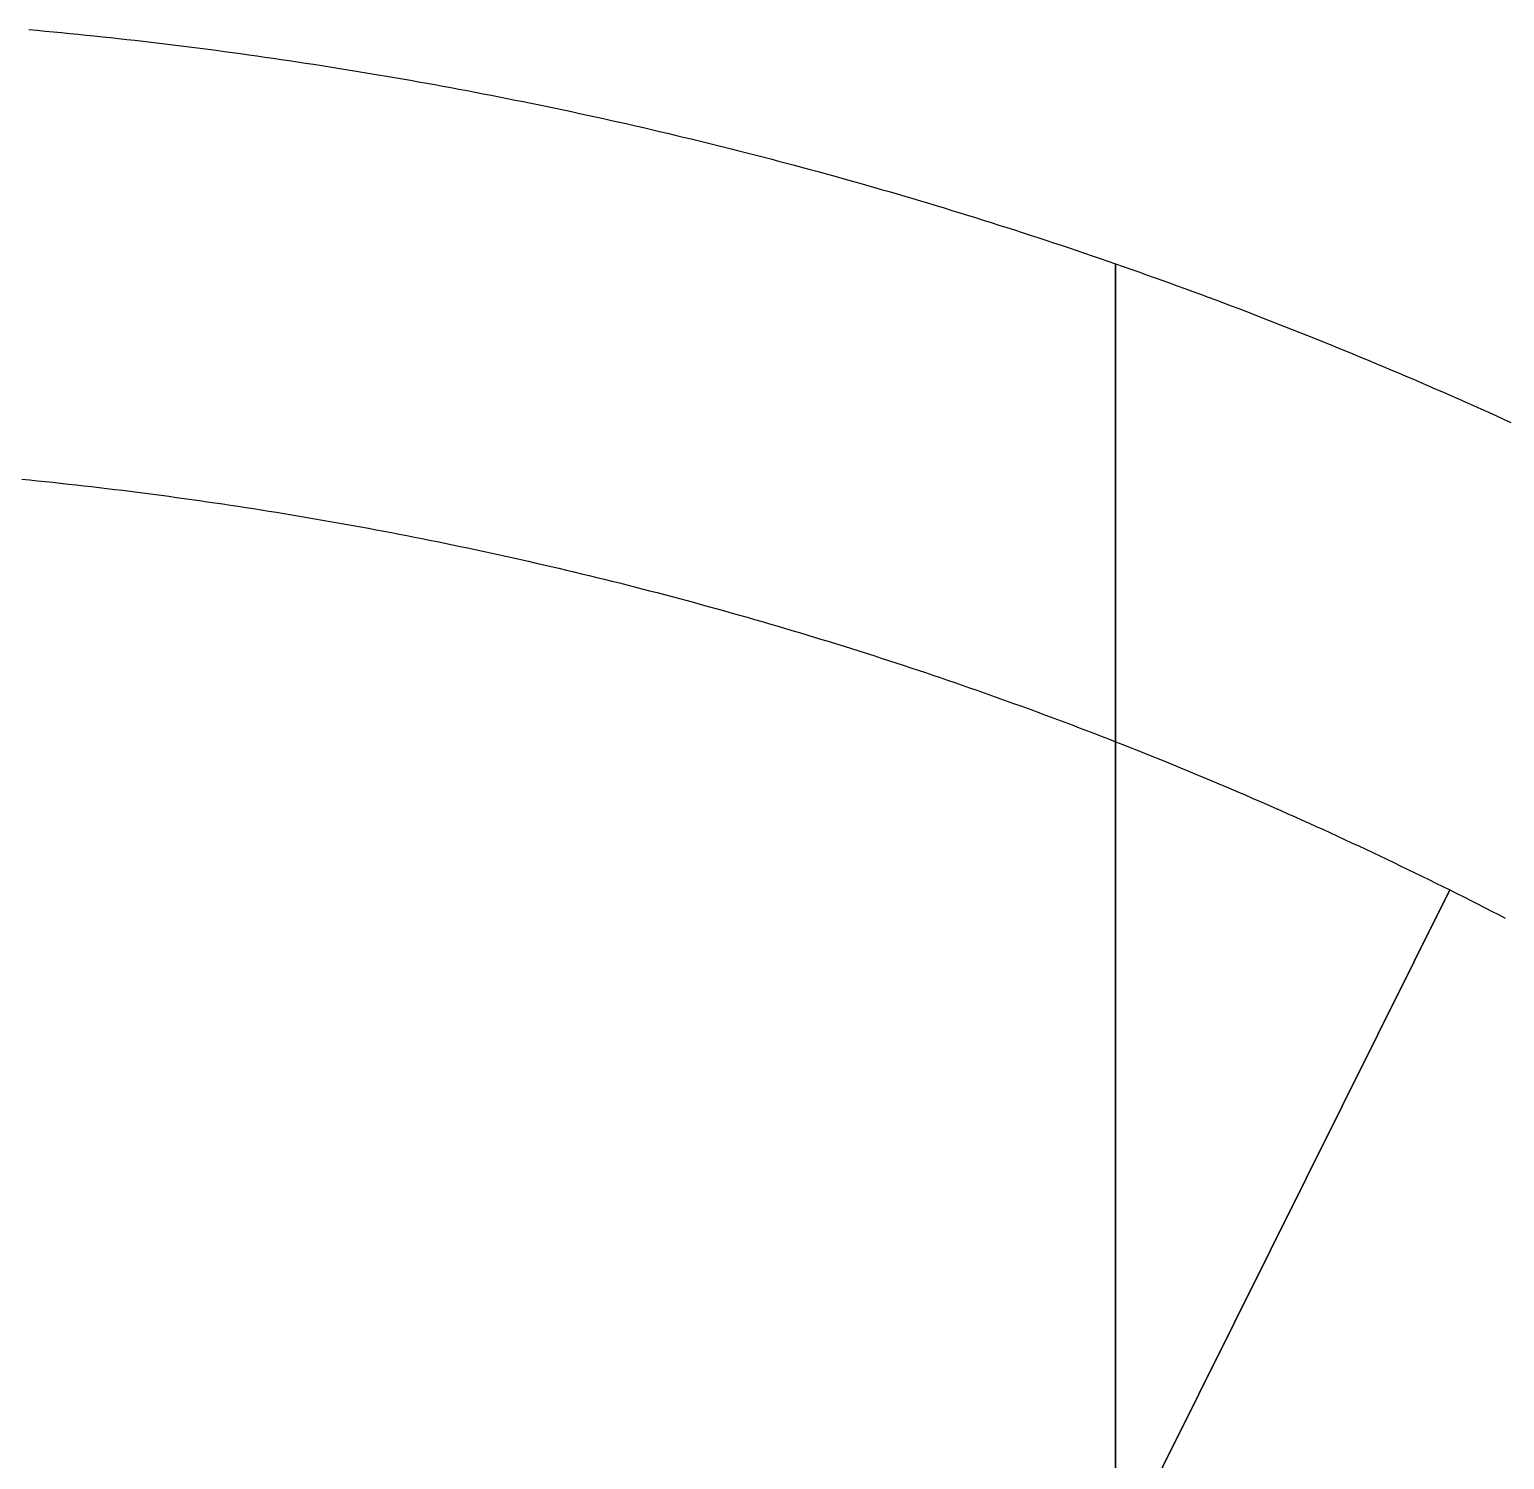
# Model space of a CAD drawing. Extents: x -25400 to 25400, y -24113 to 25400.
# Drawn here: x 2285 to 10513, y 17323 to 25297 of the extents above; entities that cross this region are included whole.
import ezdxf

# ---------------------------------------------------------------- set-up
doc = ezdxf.new("R2010")
doc.units = 0
doc.layers.add('L0D0', color=1, linetype='CONTINUOUS')

msp = doc.modelspace()

# ---------------------------------------------------------------- linework, layer by layer
at = {"layer": 'L0D0'}
for points in [[(2282.041, 25297.278), (2327.554, 25293.131), (2373.061, 25288.902), (2418.559, 25284.592), (2464.05, 25280.199), (2509.533, 25275.724), (2555.008, 25271.168), (2600.474, 25266.53), (2645.932, 25261.81), (2691.382, 25257.008), (2736.823, 25252.125), (2782.255, 25247.159), (2827.677, 25242.112), (2873.091, 25236.984), (2918.496, 25231.773), (2963.891, 25226.481), (3009.276, 25221.107), (3054.652, 25215.652), (3100.017, 25210.115), (3145.373, 25204.496), (3190.719, 25198.796), (3236.054, 25193.014), (3281.379, 25187.151), (3326.693, 25181.206), (3371.996, 25175.179), (3417.289, 25169.071), (3462.57, 25162.882), (3507.84, 25156.611), (3553.099, 25150.258), (3598.346, 25143.824), (3643.582, 25137.309), (3688.806, 25130.713), (3734.018, 25124.035), (3779.217, 25117.275), (3824.405, 25110.435), (3869.58, 25103.513), (3914.743, 25096.509), (3959.893, 25089.425), (4005.03, 25082.259), (4050.154, 25075.012), (4095.265, 25067.684), (4140.363, 25060.275), (4185.448, 25052.785), (4230.519, 25045.213), (4275.576, 25037.561), (4320.619, 25029.827), (4365.648, 25022.013), (4410.664, 25014.117), (4455.665, 25006.14), (4500.651, 24998.083), (4545.623, 24989.944), (4590.58, 24981.725), (4635.523, 24973.424), (4680.45, 24965.043), (4725.362, 24956.581), (4770.259, 24948.039), (4815.141, 24939.415), (4860.007, 24930.711), (4904.857, 24921.926), (4949.691, 24913.06), (4994.509, 24904.114), (5039.311, 24895.087), (5084.097, 24885.979), (5128.866, 24876.791), (5173.619, 24867.522), (5218.355, 24858.173), (5263.074, 24848.743), (5307.776, 24839.233), (5352.461, 24829.643), (5397.128, 24819.972), (5441.778, 24810.221), (5486.411, 24800.389), (5531.026, 24790.477), (5575.622, 24780.485), (5620.201, 24770.413), (5664.761, 24760.26), (5709.304, 24750.027), (5753.827, 24739.714), (5798.332, 24729.322), (5842.819, 24718.849), (5887.286, 24708.295), (5931.734, 24697.662), (5976.163, 24686.949), (6020.573, 24676.157), (6064.963, 24665.284), (6109.334, 24654.331), (6153.685, 24643.299), (6198.016, 24632.186), (6242.326, 24620.994), (6286.617, 24609.723), (6330.887, 24598.371), (6375.137, 24586.94), (6419.366, 24575.43), (6463.575, 24563.839), (6507.762, 24552.17), (6551.929, 24540.42), (6596.074, 24528.592), (6640.197, 24516.684), (6684.3, 24504.696), (6728.38, 24492.629), (6772.439, 24480.483), (6816.476, 24468.258), (6860.491, 24455.953), (6904.484, 24443.57), (6948.454, 24431.107), (6992.402, 24418.565), (7036.327, 24405.944), (7080.23, 24393.244), (7124.109, 24380.465), (7167.965, 24367.607), (7211.799, 24354.67), (7255.609, 24341.655), (7299.395, 24328.56), (7343.158, 24315.387), (7386.897, 24302.135), (7430.612, 24288.804), (7474.303, 24275.395), (7517.97, 24261.907), (7561.612, 24248.341), (7605.23, 24234.696), (7648.823, 24220.972), (7692.392, 24207.171), (7735.936, 24193.29), (7779.454, 24179.332), (7822.948, 24165.295), (7866.416, 24151.18), (7909.859, 24136.987), (7953.276, 24122.716), (7996.667, 24108.366), (8040.032, 24093.939), (8083.372, 24079.433), (8126.685, 24064.85), (8169.972, 24050.188), (8213.232, 24035.449), (8256.466, 24020.632), (8299.673, 24005.737), (8342.854, 23990.765), (8342.854, -23990.765)], [(8342.854, -23990.765), (8342.854, 23990.765), (8386.007, 23975.715), (8429.133, 23960.587), (8472.232, 23945.381), (8515.303, 23930.098), (8558.347, 23914.738), (8601.363, 23899.3), (8644.351, 23883.785), (8687.312, 23868.193), (8730.244, 23852.523), (8773.148, 23836.776), (8816.023, 23820.952), (8858.87, 23805.05), (8901.688, 23789.072), (8944.478, 23773.017), (8987.238, 23756.884), (9029.97, 23740.675), (9072.672, 23724.389), (9115.345, 23708.026), (9157.988, 23691.586), (9200.602, 23675.07), (9243.185, 23658.477), (9285.739, 23641.807), (9328.263, 23625.061), (9370.757, 23608.238), (9413.22, 23591.339), (9455.653, 23574.364), (9498.055, 23557.312), (9540.427, 23540.184), (9582.767, 23522.98), (9625.077, 23505.699), (9667.355, 23488.343), (9709.602, 23470.91), (9751.818, 23453.402), (9794.002, 23435.817), (9836.154, 23418.157), (9878.275, 23400.421), (9920.364, 23382.609), (9962.42, 23364.721), (10004.444, 23346.758), (10046.436, 23328.719), (10088.395, 23310.604), (10130.322, 23292.415), (10172.216, 23274.149), (10214.077, 23255.809), (10255.904, 23237.393), (10297.699, 23218.902), (10339.46, 23200.335), (10381.188, 23181.694), (10422.882, 23162.977), (10464.543, 23144.186), (10506.169, 23125.32), (10547.762, 23106.378)], [(2242.568, 22789.93), (2285.759, 22785.638), (2328.943, 22781.265), (2372.118, 22776.81), (2415.284, 22772.273), (2458.442, 22767.654), (2501.591, 22762.953), (2544.731, 22758.171), (2587.861, 22753.307), (2630.983, 22748.361), (2674.095, 22743.333), (2717.197, 22738.224), (2760.29, 22733.033), (2803.373, 22727.761), (2846.445, 22722.406), (2889.508, 22716.97), (2932.56, 22711.453), (2975.602, 22705.854), (3018.632, 22700.173), (3061.652, 22694.411), (3104.661, 22688.567), (3147.659, 22682.642), (3190.646, 22676.635), (3233.621, 22670.547), (3276.584, 22664.377), (3319.536, 22658.126), (3362.476, 22651.794), (3405.404, 22645.38), (3448.319, 22638.885), (3491.222, 22632.308), (3534.113, 22625.65), (3576.99, 22618.911), (3619.855, 22612.091), (3662.707, 22605.189), (3705.546, 22598.206), (3748.372, 22591.142), (3791.184, 22583.997), (3833.982, 22576.771), (3876.767, 22569.463), (3919.538, 22562.075), (3962.294, 22554.605), (4005.037, 22547.055), (4047.765, 22539.423), (4090.478, 22531.711), (4133.177, 22523.917), (4175.861, 22516.043), (4218.53, 22508.088), (4261.184, 22500.051), (4303.822, 22491.934), (4346.445, 22483.737), (4389.052, 22475.458), (4431.644, 22467.099), (4474.22, 22458.659), (4516.779, 22450.138), (4559.323, 22441.537), (4601.85, 22432.855), (4644.36, 22424.092), (4686.854, 22415.249), (4729.331, 22406.326), (4771.791, 22397.321), (4814.234, 22388.237), (4856.66, 22379.072), (4899.068, 22369.826), (4941.458, 22360.501), (4983.831, 22351.095), (5026.186, 22341.608), (5068.522, 22332.042), (5110.841, 22322.395), (5153.141, 22312.668), (5195.423, 22302.86), (5237.686, 22292.973), (5279.93, 22283.006), (5322.156, 22272.958), (5364.362, 22262.831), (5406.549, 22252.623), (5448.716, 22242.336), (5490.864, 22231.968), (5532.992, 22221.521), (5575.1, 22210.994), (5617.188, 22200.387), (5659.257, 22189.701), (5701.304, 22178.934), (5743.332, 22168.088), (5785.338, 22157.163), (5827.324, 22146.158), (5869.289, 22135.073), (5911.233, 22123.909), (5953.155, 22112.665), (5995.056, 22101.342), (6036.936, 22089.939), (6078.794, 22078.457), (6120.63, 22066.896), (6162.444, 22055.255), (6204.236, 22043.535), (6246.006, 22031.736), (6287.753, 22019.858), (6329.478, 22007.901), (6371.18, 21995.865), (6412.859, 21983.749), (6454.515, 21971.555), (6496.148, 21959.282), (6537.757, 21946.93), (6579.343, 21934.499), (6620.906, 21921.989), (6662.444, 21909.401), (6703.959, 21896.733), (6745.45, 21883.988), (6786.916, 21871.163), (6828.358, 21858.26), (6869.775, 21845.278), (6911.168, 21832.218), (6952.536, 21819.08), (6993.879, 21805.863), (7035.197, 21792.568), (7076.489, 21779.194), (7117.756, 21765.742), (7158.998, 21752.213), (7200.214, 21738.604), (7241.404, 21724.918), (7282.568, 21711.154), (7323.705, 21697.312), (7364.817, 21683.392), (7405.902, 21669.394), (7446.96, 21655.318), (7487.992, 21641.164), (7528.997, 21626.932), (7569.974, 21612.623), (7610.925, 21598.237), (7651.848, 21583.772), (7692.744, 21569.23), (7733.612, 21554.611), (7774.452, 21539.914), (7815.264, 21525.14), (7856.049, 21510.288), (7896.805, 21495.359), (7937.532, 21480.353), (7978.232, 21465.27), (8018.902, 21450.11), (8059.544, 21434.872), (8100.156, 21419.558), (8140.74, 21404.167), (8181.294, 21388.698), (8221.819, 21373.153), (8262.315, 21357.532), (8302.781, 21341.833), (8343.217, 21326.058), (8383.623, 21310.206), (8423.998, 21294.277), (8464.344, 21278.272), (8504.659, 21262.191), (8544.944, 21246.033), (8585.198, 21229.799), (8625.421, 21213.489), (8665.613, 21197.102), (8705.774, 21180.64), (8745.904, 21164.101), (8786.002, 21147.486), (8826.069, 21130.795), (8866.104, 21114.029), (8906.107, 21097.186), (8946.078, 21080.268), (8986.017, 21063.274), (9025.924, 21046.204), (9065.798, 21029.059), (9105.64, 21011.838), (9145.449, 20994.541), (9185.225, 20977.169), (9224.968, 20959.722), (9264.678, 20942.2), (9304.355, 20924.602), (9343.998, 20906.929), (9383.608, 20889.181), (9423.184, 20871.358), (9462.727, 20853.46), (9502.235, 20835.487), (9541.709, 20817.44), (9581.149, 20799.317), (9620.554, 20781.12), (9659.925, 20762.848), (9699.261, 20744.501), (9738.562, 20726.08), (9777.828, 20707.585), (9817.06, 20689.015), (9856.256, 20670.371), (9895.416, 20651.652), (9934.541, 20632.86), (9973.63, 20613.993), (10012.684, 20595.052), (10051.701, 20576.037), (10090.682, 20556.948), (10129.627, 20537.786), (10168.536, 20518.549), (10207.408, 20499.239), (0, 0)], [(16923.304, 15427.63), (0, 0), (10207.408, 20499.239), (10246.244, 20479.856), (10285.043, 20460.398), (10323.804, 20440.868), (10362.529, 20421.263), (10401.216, 20401.586), (10439.866, 20381.835), (10478.479, 20362.011), (10517.054, 20342.113)]]:
    msp.add_lwpolyline(points, dxfattribs=at)

doc.saveas('drawing.dxf')
